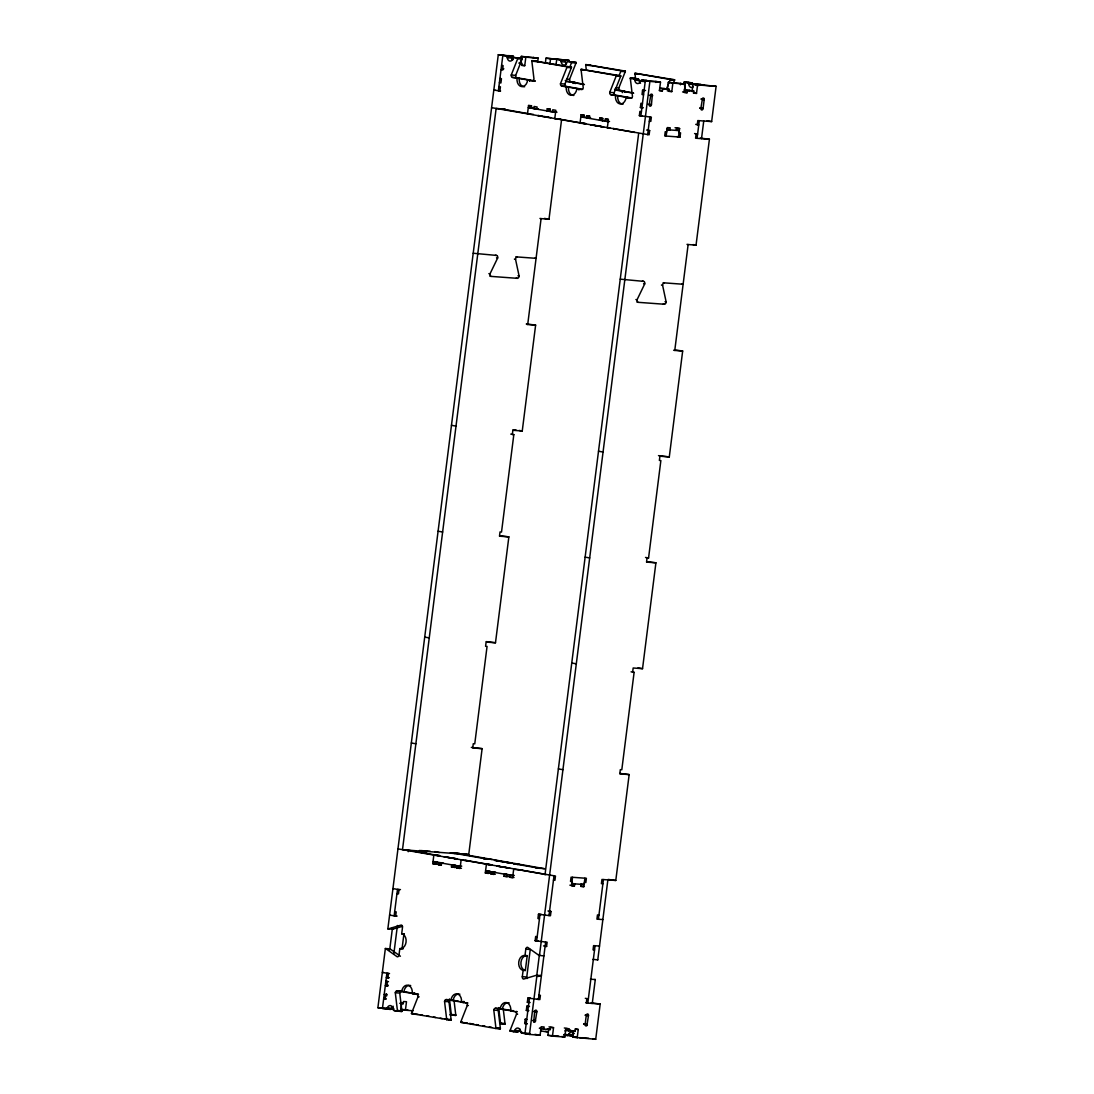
<?xml version="1.0" encoding="UTF-8"?>
<svg xmlns="http://www.w3.org/2000/svg" width="1094" height="1094" viewBox="0 0 1094 1094"><rect width="100%" height="100%" fill="white"/><g stroke="black" fill="none" stroke-linecap="round" stroke-linejoin="round"><path stroke-width="1.5" d="M585.099 1024.668L585.399 1025.611A1.832 1.272 -80 0 0 586.876 1025.625L588.476 1015.615A1.6 1.108 -80 0 0 587.574 1013.947A1.6 1.108 -80 0 0 586.261 1015.451L585.112 1024.531L583.69 1024.285M650.903 94.426L649.207 104.532A1.6 1.108 -80 0 0 650.123 106.2A1.6 1.108 -80 0 0 651.436 104.696L652.366 94.631A1.832 1.272 -80 0 0 650.903 94.453M386.538 993.79L386.702 995.896M533.763 1021.796A1.832 1.272 -80 0 0 535.226 1021.823L536.826 1011.813A1.6 1.108 -80 0 0 535.923 1010.145A1.6 1.108 -80 0 0 534.61 1011.649L533.749 1021.823M652.571 95.602L650.301 95.205M704.221 99.404L704.085 98.528A1.832 1.272 -80 0 0 702.553 98.241L700.857 108.32A1.6 1.108 -80 0 0 701.774 109.988A1.6 1.108 -80 0 0 703.086 108.484L704.221 99.404L701.664 98.952M393.279 1006.248A4.28 3.077 -85.8 0 0 391.693 1008.244A2.133 1.532 -85.8 0 1 390.079 1009.406L377.895 1007.711L385.361 948.525L389.82 948.854A2.133 1.532 -85.8 0 1 390.243 949.018L400.418 956.224M402.455 926.317L392.746 929.175L387.85 928.861L498.29 54.7L513.455 56.286L513.059 59.459M389.669 949.961L392.445 928.054M385.635 998.781L383.679 998.631L385.197 998.904L385.731 994.665L386.852 994.747M387.85 984.874A1.6 1.108 -80 0 0 387.563 985.735L385.334 985.571L386.852 985.844L387.385 981.605L388.493 981.687M388.862 977.639L386.36 977.448L387.878 977.721L388.411 973.482L382.353 972.416L383.461 972.498M386.961 1008.217L390.079 1009.406M393.799 954.132L397.423 925.483M388.589 1007.971L383.201 1008.107M408.24 851.706L408.431 850.12M508.778 56.546L508.915 55.479M387.85 928.861A2.133 1.532 -85.8 0 0 388.302 928.847L401.252 925.032A2.133 1.532 -85.8 0 1 402.496 927.425L401.689 933.77A7.48 5.374 -85.8 0 1 406.065 942.125A7.48 5.374 -85.8 0 1 399.816 948.594L399.023 954.953A2.133 1.532 -85.8 0 1 397.231 956.799L385.785 948.689A2.133 1.532 -85.8 0 0 385.361 948.525M389.737 1009.051L393.061 1009.297L393.266 1007.711M399.816 948.594L402.045 948.758L403.918 933.934L401.689 933.77M400.937 1008.873L401.744 1002.514M520.334 63.794L520.73 60.621M521.004 58.502L521.264 56.382L538.166 58.091L537.701 61.797M400.048 1003.389L403.262 1003.636L403.522 1001.516L406.489 1001.735L405.423 1010.2L400.869 1009.406L407.83 1009.912M518.829 63.083L522.043 63.329L521.783 65.449L524.751 65.667L525.817 57.189L538.166 58.091M533.489 58.351L533.626 57.298M440.239 864.534L432.759 863.672L433.839 855.207L439.761 855.631L435.248 854.988M531.506 105.721L528.539 105.503L527.472 113.967L533.407 114.405M435.795 864.205L436.068 862.086M441.62 863.07L441.347 865.19L438.325 864.657L438.585 862.537L443.043 862.865M536.867 109.126L537.127 107.007L534.104 106.474L533.831 108.593L538.275 108.921L531.301 108.156L531.575 106.036L528.539 105.503M545.373 62.973L545.974 58.201L569.058 60.361L545.974 58.201M549.926 63.767L550.528 59.008M458.947 867.829L451.466 866.968L451.726 864.848L455.706 865.258M550.2 109.017L547.246 108.798L546.973 110.918L550.802 111.301M454.489 867.501L454.762 865.381M556.08 64.396L556.709 59.459L564.354 60.348A2.133 1.532 -85.8 0 1 565.598 62.016A4.28 3.077 -85.8 0 0 566.227 63.931M468.601 860.869L470.078 860.978L461.121 860.007L460.054 868.486L457.018 867.952L457.292 865.833L461.736 866.161M510.789 434.099L513.824 434.633L501.517 532.053L500.026 531.944L499.493 536.183L508.86 536.867L495.486 642.766L486.119 642.069L485.586 646.308L487.062 646.417L474.755 743.838L473.278 743.729L472.745 747.968L482.112 748.652L468.738 854.537L424.021 851.255M526.57 324.316L527.705 324.508L541.092 218.622L548.997 219.197L561.537 119.93M513.824 434.633L512.334 434.537L512.867 430.298L522.248 430.981L535.622 325.096L526.323 323.947M488.621 871.357L488.348 873.477L485.312 872.93L486.392 864.465L492.314 864.903L487.801 864.26M584.059 114.979L581.092 114.761L580.025 123.239L585.96 123.663L581.447 123.02M583.854 117.414L584.128 115.294L581.092 114.761M494.173 872.328L493.9 874.448L490.878 873.915L491.138 871.795L495.596 872.123M589.625 115.964L586.658 115.745L586.384 117.865L590.828 118.193M589.42 118.398L589.68 116.279L586.658 115.745M507.315 874.653L507.042 876.773L504.019 876.226L504.279 874.12L508.122 874.503M602.753 118.275L599.799 118.056L599.526 120.176L603.355 120.559M602.562 120.709L602.821 118.59L599.799 118.056M521.154 870.14L522.631 870.25L513.674 869.279L512.607 877.744L509.572 877.21L509.845 875.091L514.289 875.419M608.319 119.26L605.351 119.041L605.078 121.16L609.536 121.489M502.584 1009.024L500.026 1008.572A2.133 1.532 -85.8 0 0 498.235 1010.432L500.355 1028.223A2.133 1.532 -85.8 0 1 500.341 1028.839L495.897 1028.51A2.133 1.532 -85.8 0 0 495.91 1027.895L493.791 1010.104A2.133 1.532 -85.8 0 1 495.568 1008.258L500.122 1009.051A7.48 5.374 -85.8 0 1 506.358 1002.569A7.48 5.374 -85.8 0 1 510.734 1010.924L515.288 1011.731A2.133 1.532 -85.8 0 1 516.532 1014.111L510.105 1030.398A2.133 1.532 -85.8 0 0 509.968 1030.999L513.168 1031.56A2.133 1.532 -85.8 0 0 514.768 1030.398A4.28 3.077 -85.8 0 1 517.982 1028.073A4.28 3.077 -85.8 0 1 520.484 1031.41A2.133 1.532 -85.8 0 0 521.742 1033.064L529.482 1034.432L536.963 975.246A2.133 1.532 -85.8 0 0 536.525 975.26L523.561 979.075A2.133 1.532 -85.8 0 1 522.317 976.682L523.123 970.337A7.48 5.374 -85.8 0 1 518.747 961.982A7.48 5.374 -85.8 0 1 524.997 955.513L525.79 949.154A2.133 1.532 -85.8 0 1 527.582 947.308L539.027 955.418A2.133 1.532 -85.8 0 0 539.451 955.582L649.877 81.421L660.502 82.2L659.436 90.679L662.403 90.898L662.663 88.778L669.09 89.243L668.831 91.363L671.798 91.581L672.865 83.117L685.213 84.019L684.147 92.484L687.114 92.703L687.388 90.583L693.801 91.062L693.541 93.181L696.509 93.4L697.575 84.922L716.105 86.289L711.647 121.584L697.808 120.572L697.275 124.798L698.765 124.907L695.729 124.374M523.123 970.337L525.339 970.501L527.212 955.664L524.997 955.513M527.021 978.583A2.133 1.532 -85.8 0 1 526.761 977.01L530.248 949.483L525.79 949.154M527.294 1023.834L524.669 1023.478L525.202 1019.252L526.87 1019.376M527.841 1010.692L526.323 1010.418L526.857 1006.193L529.086 1006.357M528.867 1002.569L527.349 1002.309L527.882 998.07L530.111 998.234M545.099 946.337L546.59 946.447L547.123 942.221L535.13 940.717L535.663 936.478L537.181 936.737M541.434 914.461L538.467 914.242L537.933 918.481L539.451 918.741M649.33 121.284L650.821 121.393L651.354 117.154L639.361 115.649L639.894 111.41L641.412 111.684M641.904 107.8L640.387 107.527L640.92 103.301L642.438 103.561M645.528 90.46L642.561 90.241L642.028 94.467L643.545 94.74M536.648 940.977L539.985 914.502M545.003 874.803L638.636 133.564M529.469 1033.338L524.518 1033.269M536.716 975.889L539.492 953.968M545.632 942.112L538.398 999.465L537.25 999.26M548.983 915.637L554.002 875.925M647.634 134.699L649.863 117.044M547.971 910.974L551.007 911.507L550.46 915.746L538.467 914.242M646.622 130.036L649.658 130.569L649.125 134.808L491.589 107.65M655.826 82.46L655.962 81.407L660.502 82.2M529.482 1034.432L540.108 1035.211L541.188 1026.746L544.142 1026.965L543.882 1029.085L539.328 1028.278M664.468 89.106L669.09 89.243M565.557 1030.357L568.593 1030.89L568.866 1028.784L565.899 1028.565L564.832 1037.03L552.47 1036.127L547.916 1035.321L548.723 1028.962M667.449 89.188L668.311 82.31L685.213 84.019M543.882 1029.085L550.309 1029.55L550.569 1027.43L553.537 1027.649L552.47 1036.127M572.531 877.292L571.478 885.757L574.446 885.976L574.706 883.856L571.67 883.323M666.178 136.053L667.258 127.588L670.225 127.807L669.952 129.926L666.916 129.393M680.468 84.799L680.673 83.212M581.133 884.335L580.873 886.455L583.827 886.673L584.893 878.195M676.379 130.391L676.653 128.272L679.606 128.49L678.526 136.969M666.725 131.827L665.234 131.718L664.701 135.943L680.03 137.078L680.564 132.839L679.073 132.73M565.256 1030.179L570.535 1030.042M689.124 91.322L689.261 90.255L693.801 91.062M591.307 1002.883L600.182 1004.005L595.71 1039.3L572.641 1037.139L573.365 1031.314M692.092 91.54L693.022 84.129L716.105 86.289M568.593 1030.89L575.02 1031.369L575.28 1029.249L578.247 1029.468L577.181 1037.932M595.068 945.736L587.82 1003.102L585.919 1002.76M598.404 919.261L603.423 879.562M697.069 138.323L699.298 120.682M590.842 979.198A2.133 1.532 -85.8 0 0 590.391 979.212L595.286 979.527L592.264 1003.417L591.129 1003.225M593.317 959.534A2.133 1.532 -85.8 0 1 592.893 959.37L597.775 959.862L607.867 879.877M631.088 671.812L634.11 672.345L621.802 769.766L620.325 769.656L619.792 773.882L629.159 774.579L615.785 880.465L601.946 879.453L601.413 883.678L602.89 883.788M634.11 672.345L632.633 672.236L633.166 667.996L642.534 668.68L655.908 562.795L646.54 562.111L647.074 557.872L648.564 557.981L660.872 460.56L659.381 460.451L659.928 456.212L669.296 456.909L682.67 351.01L674.957 349.984M673.617 350.23L674.766 350.436L688.14 244.536L696.044 245.124L709.418 139.239L700.256 138.09M701.514 138.651L703.743 121.01M503.308 69.524L503.76 68.594M529.674 81.312A7.48 5.374 -85.8 0 0 529.865 80.245L512.484 77.414A2.133 1.532 -85.8 0 1 511.24 75.021L517.667 58.734A2.133 1.532 -85.8 0 0 517.804 58.146L522.248 58.461A2.133 1.532 -85.8 0 1 522.111 59.062L515.684 75.349A2.133 1.532 -85.8 0 0 516.929 77.742L535.007 80.915M578.917 89.995A7.48 5.374 -85.8 0 0 579.109 88.929L561.728 86.084A2.133 1.532 -85.8 0 1 560.484 83.705L566.911 67.418A2.133 1.532 -85.8 0 0 567.048 66.816L571.492 67.144A2.133 1.532 -85.8 0 1 571.355 67.746L564.928 84.033A2.133 1.532 -85.8 0 0 566.172 86.412L582.596 89.311M569.783 67.131L571.533 62.686A2.133 1.532 -85.8 0 0 571.67 62.098L576.128 62.426A2.133 1.532 -85.8 0 1 575.991 63.014L569.564 79.315A2.133 1.532 -85.8 0 0 570.808 81.694L575.362 82.501A7.48 5.374 -85.8 0 0 575.28 83.582M628.271 98.145A7.48 5.374 -85.8 0 0 628.353 97.612L610.972 94.768A2.133 1.532 -85.8 0 1 609.727 92.388L616.154 76.101A2.133 1.532 -85.8 0 0 616.291 75.5L620.736 75.828A2.133 1.532 -85.8 0 1 620.599 76.416L614.172 92.716A2.133 1.532 -85.8 0 0 615.416 95.096L631.84 97.995M619.026 75.814L620.777 71.37A2.133 1.532 -85.8 0 0 620.913 70.782L625.371 71.11A2.133 1.532 -85.8 0 1 625.221 71.698L618.807 87.985A2.133 1.532 -85.8 0 0 620.052 90.378L624.606 91.171A7.48 5.374 -85.8 0 0 624.524 92.265M666.519 88.942L670.02 80.053A2.133 1.532 -85.8 0 0 670.157 79.452L674.615 79.78A2.133 1.532 -85.8 0 1 674.465 80.382L673.302 83.335M452.478 1000.203L450.783 999.902A2.133 1.532 -85.8 0 0 448.991 1001.748L451.111 1019.54A2.133 1.532 -85.8 0 1 451.097 1020.155L411.481 1013.632A2.133 1.532 -85.8 0 1 411.618 1013.044L418.045 996.743A2.133 1.532 -85.8 0 0 416.8 994.364L412.247 993.557A7.48 5.374 -85.8 0 0 407.884 985.215A7.48 5.374 -85.8 0 0 401.635 991.697L397.081 990.89A2.133 1.532 -85.8 0 0 395.303 992.737L397.423 1010.541A2.133 1.532 -85.8 0 1 397.409 1011.157L401.854 1011.485A2.133 1.532 -85.8 0 0 401.867 1010.87L399.748 993.065A2.133 1.532 -85.8 0 1 401.539 991.219L402.1 991.314M495.897 1028.51L460.724 1022.316A2.133 1.532 -85.8 0 1 460.861 1021.714L467.288 1005.427A2.133 1.532 -85.8 0 0 466.044 1003.048L461.49 1002.241A7.48 5.374 -85.8 0 0 457.128 993.899A7.48 5.374 -85.8 0 0 450.878 1000.367L446.325 999.574A2.133 1.532 -85.8 0 0 444.547 1001.42L446.667 1019.211A2.133 1.532 -85.8 0 1 446.653 1019.827M565.188 1031.3L565.584 1030.288M534.939 258.129L536.074 258.334L517.312 256.953A2.133 1.477 -80 0 0 515.534 259.305L519.089 275.962A2.133 1.477 -80 0 1 517.312 278.327L491.151 276.399A2.133 1.477 -80 0 1 490.003 273.828L497.661 257.993A2.133 1.477 -80 0 0 496.512 255.422L495.377 255.23M681.986 284.057L683.121 284.249L664.359 282.867A2.133 1.477 -80 0 0 662.581 285.233L666.137 301.889A2.133 1.477 -80 0 1 664.359 304.241L638.212 302.327A2.133 1.477 -80 0 1 637.05 299.756L644.708 283.92A2.133 1.477 -80 0 0 643.559 281.349L642.424 281.144M537.728 976.532L540.969 975.588A2.133 1.532 -85.8 0 1 541.407 975.574L536.525 975.26M444.205 856.752L457.442 858.927L444.178 856.766M513.455 56.286L502.83 55.507L498.372 90.802L500.601 90.966M498.29 54.7L510.474 56.396A2.133 1.532 -85.8 0 1 511.732 58.05A4.28 3.077 -85.8 0 0 512.498 60.197M506.03 56.067A2.133 1.532 -85.8 0 1 507.274 57.736A4.28 3.077 -85.8 0 0 509.777 61.059A4.28 3.077 -85.8 0 0 512.99 58.734A2.133 1.532 -85.8 0 1 514.604 57.572L522.248 58.461M559.909 60.02A2.133 1.532 -85.8 0 1 561.154 61.688A4.28 3.077 -85.8 0 0 563.656 65.011A4.28 3.077 -85.8 0 0 566.87 62.7A2.133 1.532 -85.8 0 1 568.483 61.537L576.128 62.426M507.274 57.736L511.732 58.05M561.154 61.688L565.598 62.016M517.667 58.734L522.111 59.062M571.533 62.686L575.991 63.014M517.038 78.207A7.48 5.374 -85.8 0 0 521.4 86.563A7.48 5.374 -85.8 0 0 527.65 80.081L532.19 80.888A2.133 1.532 -85.8 0 0 533.981 79.028L531.862 61.237A2.133 1.532 -85.8 0 1 531.875 60.621L571.492 67.144M586.316 70.043L585.741 65.189A2.133 1.532 -85.8 0 1 585.755 64.573L625.371 71.11M531.862 61.237L536.306 61.565A2.133 1.532 -85.8 0 1 536.32 60.949M585.741 65.189L590.186 65.517A2.133 1.532 -85.8 0 1 590.199 64.902M566.911 67.418L571.355 67.746M620.777 71.37L625.221 71.698M566.282 86.891A7.48 5.374 -85.8 0 0 570.644 95.246A7.48 5.374 -85.8 0 0 576.894 88.764L581.434 89.558A2.133 1.532 -85.8 0 0 583.225 87.711L581.105 69.92A2.133 1.532 -85.8 0 1 581.119 69.305L620.736 75.828M635.559 78.727L634.985 73.872A2.133 1.532 -85.8 0 1 634.999 73.257L674.615 79.78M581.105 69.92L585.55 70.248A2.133 1.532 -85.8 0 1 585.563 69.633M634.985 73.872L639.429 74.201A2.133 1.532 -85.8 0 1 639.443 73.585M616.154 76.101L620.599 76.416M670.02 80.053L674.465 80.382M615.525 95.575A7.48 5.374 -85.8 0 0 619.888 103.916A7.48 5.374 -85.8 0 0 626.137 97.448L630.677 98.241A2.133 1.532 -85.8 0 0 632.469 96.395L630.349 78.604A2.133 1.532 -85.8 0 1 630.363 77.989L638.007 78.877A2.133 1.532 -85.8 0 1 639.252 80.532A4.28 3.077 -85.8 0 0 640.537 83.24M684.242 81.941L691.887 82.829A2.133 1.532 -85.8 0 1 693.131 84.498L688.687 84.17A2.133 1.532 -85.8 0 0 687.429 82.501L684.242 81.941A2.133 1.532 -85.8 0 0 684.229 82.556L685.377 92.265M630.363 77.989L638.007 78.877M687.429 82.501L691.887 82.829M630.349 78.604L634.793 78.932A2.133 1.532 -85.8 0 1 634.807 78.303M684.229 82.556L688.673 82.884A2.133 1.532 -85.8 0 1 688.687 82.269M633.563 78.549A2.133 1.532 -85.8 0 1 634.807 80.204A4.28 3.077 -85.8 0 0 637.31 83.541A4.28 3.077 -85.8 0 0 640.523 81.216A2.133 1.532 -85.8 0 1 642.137 80.053L649.781 80.942M694.608 84.758A2.133 1.532 -85.8 0 1 696.003 84.019L703.661 84.908M655.962 81.407L645.337 80.614L640.879 115.923L641.987 116.005M634.807 80.204L639.252 80.532M640.523 81.216L644.981 81.544A2.133 1.532 -85.8 0 1 646.581 80.382M695.88 85.277L698.847 85.496A2.133 1.532 -85.8 0 1 700.461 84.347M511.24 75.021L515.684 75.349M566.596 79.096L569.564 79.315M512.484 77.414L516.929 77.742M565.283 80.395A2.133 1.532 -85.8 0 0 566.364 81.366L570.808 81.694M659.723 88.094L664.55 88.45M684.434 89.899L689.261 90.255M573.051 83.417A7.48 5.374 -85.8 0 1 573.133 82.337L575.362 82.501M527.65 80.081L529.865 80.245M532.19 80.888L535.157 81.106M560.484 83.705L564.928 84.033M615.84 87.766L618.807 87.985M561.728 86.084L566.172 86.412M614.568 89.161A2.133 1.532 -85.8 0 0 615.607 90.05L620.052 90.378M622.295 92.648A7.48 5.374 -85.8 0 1 622.377 91.007L624.606 91.171M576.894 88.764L579.109 88.929M609.727 92.388L614.172 92.716M650.315 95.711L652.544 95.862M701.965 99.499L704.194 99.663L700.871 99.034M610.972 94.768L615.416 95.096M626.137 97.448L628.353 97.612M494.939 90.077L493.818 89.995L499.89 91.062L500.423 86.836L498.905 86.563M640.387 107.527L643.354 107.745M529.687 107.403L531.178 107.513M639.361 115.649L642.328 115.868M532.723 107.937L528.279 107.622L555.561 112.422M554.453 111.779L550.008 111.451L550.268 109.332L547.246 108.798M556.983 112.217L552.525 111.889L552.798 109.769L555.834 110.303L554.754 118.781L560.689 119.219M499.11 108.662L496.143 108.443L402.496 849.682L427.002 851.638L419.467 850.462M502.146 108.894L505.264 109.113M585.276 117.208L580.832 116.88L608.114 121.694M528.894 113.762L530.371 113.872M540.504 115.814L537.892 115.567L541.776 116.032M666.615 129.201L669.022 129.379M666.971 129.707L679.333 130.61L676.297 130.077M601.057 126.713L603.642 126.959L590.445 124.825L592.415 124.976M648.168 130.459L649.658 130.569M610.274 128.258L607.307 128.039L608.387 119.574L605.351 119.041M614.787 128.901L616.278 129.01L613.242 128.477M709.418 139.239L695.579 138.213L696.112 133.974L697.603 134.083L694.567 133.55M496.512 255.422L473.196 253.247M643.559 281.349L620.243 279.161M527.705 324.508L535.622 325.096M674.766 350.436L682.67 351.01M513.004 429.833L516.136 430.065M658.492 455.637L669.296 456.909M499.63 535.732L508.86 536.867M646.677 561.646L655.908 562.795M486.256 641.617L495.486 642.766M471.323 747.393L482.112 748.652M619.929 773.431L629.159 774.579M420.944 850.571L430.202 851.241M459.576 853.402L450.345 852.732L454.899 853.525M484.669 858.626L483.192 858.516L492.15 859.487M444.643 856.875L446.872 857.04M496.293 860.677C540.026 867.857 478.557 857.887 498.522 860.841M454.748 858.667L456.977 858.817M506.399 862.455L508.628 862.619M519.445 864.301L513.51 863.863L518.023 864.506M537.222 867.884L535.745 867.774L544.703 868.745L456.28 853.156M437.477 861.881L433.033 861.552L460.314 866.366M497.196 866.147L509.804 868.144L496.758 866.051L499.425 866.311M507.301 867.925L509.531 868.089M432.759 863.672L435.727 863.891M438.325 864.657L441.292 864.875M451.466 866.968L454.42 867.186M457.018 867.952L461.463 868.28M608.155 879.439L615.785 880.465M490.03 871.152L485.586 870.824L512.867 875.624M485.312 872.93L489.77 873.258M490.878 873.915L495.322 874.243M504.019 876.226L508.464 876.554M553.468 880.164L554.945 880.273L555.478 876.034L397.956 848.876M572.012 881.518L570.521 881.422L571.068 877.183L586.384 878.304L585.851 882.543L584.36 882.434M509.572 877.21L514.016 877.538M571.738 883.637L584.087 884.554L581.051 884.02M400.459 889.6L397.491 889.381L394.141 915.856L397.108 916.075M549.516 911.398L551.007 911.507M598.951 915.035L597.461 914.926L596.927 919.151L602.862 919.589M535.13 940.717L538.098 940.936M599.512 946.064L593.577 945.626L593.044 949.865L594.534 949.975M539.027 955.418L543.896 955.91A2.133 1.532 -85.8 0 1 543.472 955.746M385.785 948.689L390.243 949.018M522.317 976.682L526.761 977.01M389.519 973.564L386.893 973.222L382.435 1008.518L389.081 1008.996M387.878 977.721L388.985 977.804M387.823 981.482L385.867 981.332L387.385 981.605M538.932 995.225L540.409 995.335L539.875 999.574L527.882 998.07M386.852 985.844L387.96 985.926M530.508 998.412L529.4 998.343L524.942 1033.639L530.248 1034.021M600.182 1004.005L586.343 1002.993L586.876 998.754L588.353 998.863L585.317 998.33M397.081 990.89L401.539 991.219M401.635 991.697L414.476 993.721A7.48 5.374 -85.8 0 0 414.558 992.641M412.247 993.557L414.476 993.721M395.303 992.737L399.748 993.065M527.349 1002.309L530.125 1002.514M416.8 994.364L418.469 994.487M386.442 994.555L384.226 994.391L386.414 994.815M418.045 996.743L419.152 996.825M446.325 999.574L450.783 999.902M450.878 1000.367L463.719 1002.405A7.48 5.374 -85.8 0 0 463.801 1001.311M529.482 1006.535L526.857 1006.193M461.49 1002.241L463.719 1002.405M444.547 1001.42L448.991 1001.748M466.044 1003.048L467.712 1003.171M385.197 998.904L386.319 998.986M467.288 1005.427L468.396 1005.509M495.568 1008.258L500.026 1008.572M526.323 1010.418L528.826 1010.61M500.122 1009.051L512.963 1011.088A7.48 5.374 -85.8 0 0 513.018 1010.541M510.734 1010.924L512.963 1011.088M493.791 1010.104L498.235 1010.432M515.288 1011.731L516.956 1011.854M516.532 1014.111L517.64 1014.193M385.635 1009.078A2.133 1.532 -85.8 0 0 387.249 1007.916L391.693 1008.244M377.895 1007.711L381.204 1007.957M387.249 1007.916A4.28 3.077 -85.8 0 1 390.462 1005.605A4.28 3.077 -85.8 0 1 392.965 1008.928L394.072 1009.01M405.423 1010.2L413.149 1010.774M397.423 1010.541L401.867 1010.87M449.443 998.918L451.289 1014.494L455.747 1014.822A2.133 1.532 -85.8 0 1 455.733 1015.437L450.085 1014.904M392.965 1008.928A2.133 1.532 -85.8 0 0 394.209 1010.596L401.854 1011.485M450.304 1014.712L455.733 1015.437M411.618 1013.044L412.739 1013.126M411.481 1013.632L418.127 1014.343M524.669 1023.478L526.898 1023.642M446.667 1019.211L451.111 1019.54M500.532 1023.177L504.99 1023.505A2.133 1.532 -85.8 0 1 504.977 1024.121L500.532 1023.793A2.133 1.532 -85.8 0 0 500.532 1023.177L498.686 1007.601M460.861 1021.714L461.983 1021.796M460.724 1022.316L467.37 1023.027M539.739 1028.305L543.349 1028.579M495.91 1027.895L500.355 1028.223M514.768 1030.398L519.226 1030.726A4.28 3.077 -85.8 0 1 520.17 1029.235M564.039 1034.992L567.034 1035.512A2.133 1.532 -85.8 0 0 568.648 1034.35L573.092 1034.678A4.28 3.077 -85.8 0 1 573.844 1033.406M510.105 1030.398L511.5 1030.507M564.258 1034.377L567.321 1034.596M520.484 1031.41L521.606 1031.492M509.968 1030.999L517.612 1031.888A2.133 1.532 -85.8 0 0 519.226 1030.726M563.848 1034.951L567.184 1035.197M513.168 1031.56L517.612 1031.888M567.034 1035.512L571.492 1035.84A2.133 1.532 -85.8 0 0 573.092 1034.678M521.742 1033.064L523.411 1033.187M574.883 1036.592A2.133 1.532 -85.8 0 0 575.622 1037.03L575.895 1037.044M534.898 1034.363L540.108 1035.211M547.916 1035.321L549.462 1035.43M550.241 1035.498L558.733 1036.114M572.641 1037.139L576.114 1037.386M579.588 1037.645L588.846 1038.329M549.694 117.619L550.802 117.632M548.504 117.441L538.289 115.649M549.202 111.082L547.301 110.74M561.154 59.787L564.354 60.348M568.483 61.537L571.67 62.098M585.755 64.573L620.913 70.782M634.999 73.257L670.157 79.452M696.003 84.019L699.203 84.58M693.022 84.129L697.575 84.922M521.264 56.382L525.817 57.189M668.311 82.31L672.865 83.117M507.274 55.835L510.474 56.396M514.604 57.572L517.804 58.146M531.875 60.621L567.048 66.816M581.119 69.305L616.291 75.5M642.137 80.053L649.877 81.421M684.352 90.05L687.388 90.583M693.473 92.867L696.509 93.4M682.56 91.91L687.114 92.703M659.641 88.245L662.663 88.778M521.715 65.12L524.751 65.667M667.244 90.775L671.798 91.581M659.367 90.364L662.403 90.898M501.585 65.38L503.103 65.654L502.57 69.893L501.052 69.619M642.561 90.241L644.079 90.501M502.173 69.319L503.021 69.469M649.221 95.246L650.356 95.438M573.133 82.337L583.745 84.197M622.377 91.007L632.988 92.881M566.364 81.366L584.428 84.553M615.607 90.05L633.672 93.236M700.051 107.95L703.086 108.484L699.722 108.128M650.287 104.491L651.436 104.696L648.072 104.327M499.931 78.44L501.449 78.713L500.915 82.953L499.397 82.679M707.107 120.778L711.647 121.584M675.066 127.697L679.606 128.49M547.629 110.576L549.53 110.904M600.483 120.121L601.755 120.34M676.995 136.545L680.03 137.078M500.587 108.771L530.289 114.008M544.306 116.484L549.174 117.331M559.212 119.109L584.469 123.554M594.329 125.29L598.117 125.96M600.278 126.343L603.177 126.849M613.392 128.654L634.766 132.429M544.443 218.403L548.997 219.197M693.008 244.591L696.044 245.124M539.957 218.417L541.092 218.622M687.005 244.345L688.14 244.536M515.889 256.707L517.312 256.953M663.224 282.676L664.359 282.867M514.399 259.114L515.534 259.305M661.446 285.028L662.581 285.233M496.526 257.801L497.661 257.993M643.573 283.715L644.708 283.92M517.954 275.77L519.089 275.962M665.002 301.684L666.137 301.889M516.177 278.122L517.312 278.327M663.224 304.05L664.359 304.241M488.868 273.637L490.003 273.828M635.915 299.551L637.05 299.756M490.016 276.208L491.151 276.399M637.064 302.122L638.212 302.327M519.212 430.448L522.248 430.981M451.466 425.32L456.034 426.113M598.514 451.234L603.081 452.041M645.528 557.448L648.564 557.981M438.092 531.205L442.66 532.012M585.14 557.133L589.707 557.926M637.993 667.887L642.534 668.68M424.704 637.091L429.286 637.898M571.752 663.019L576.333 663.826M411.33 742.99L415.898 743.797M558.378 768.904L562.945 769.711M464.184 853.744L468.738 854.537M451.836 852.828L487.705 859.159M515 863.973L540.258 868.417M434.783 851.583L439.364 852.541M405.669 849.778L438.284 855.522M465.565 860.335L490.837 864.793M518.118 869.607L546.125 874.544M580.805 886.126L583.827 886.673M569.892 885.183L574.446 885.976M452.684 864.793L453.955 865.012M505.237 874.051L506.508 874.284M392.937 888.588L399.009 889.654L398.462 893.894L396.958 893.62M394.674 911.63L396.192 911.89L395.659 916.129L389.601 915.063M543.554 945.913L546.59 946.447M585.454 1015.082L588.476 1015.615L585.126 1015.246M534.556 1011.417L536.826 1011.813L533.475 1011.458M386.428 985.53L387.563 985.735M404.383 991.725L409.402 992.6M410.729 992.832L415.364 993.653M416.691 993.885L418.4 994.186M453.901 1000.449L458.646 1001.284M459.972 1001.516L464.608 1002.336M466.509 1002.665L467.644 1002.87M503.719 1009.229L509.216 1010.2M509.872 1010.309L513.852 1011.02M516.04 1011.403L516.888 1011.553M584.333 1023.902L587.369 1024.435L583.622 1024.011M584.77 1024.244L587.341 1024.695M533.448 1020.237L535.691 1020.907M525.202 1019.252L526.72 1019.512M532.327 1020.538L533.462 1020.743M575.225 1028.934L578.247 1029.468M564.313 1027.977L568.866 1028.784M548.997 1026.856L553.537 1027.649M570.466 1030.562L575.02 1031.369M400.226 1003.102L403.262 1003.636M547.274 1029.016L550.309 1029.55M592.688 1038.767L595.71 1039.3M500.573 1023.341L504.977 1024.121M545.427 1031.245L547.629 1031.642M569.085 1035.416L571.492 1035.84M581.858 1037.673L583.266 1037.919M540.983 1030.917L547.574 1032.08M561.796 1036.497L564.832 1037.03M390.038 1008.764L393.061 1009.297M420.328 1014.74L422.53 1015.123M426.92 1015.902L429.121 1016.285M433.511 1017.064L435.713 1017.447M440.103 1018.227L442.304 1018.61M444.506 1018.993L451.097 1020.155M469.572 1023.41L473.962 1024.189M476.163 1024.572L478.365 1024.969M482.755 1025.734L484.957 1026.131M489.346 1026.897L491.548 1027.293M495.951 1028.059L500.341 1028.839M394.209 1010.596L397.409 1011.157M503.267 1009.037L504.99 1023.505M454.024 1000.367L455.747 1014.822M398.654 1010.911A2.133 1.532 -85.8 0 1 397.751 1010.254M526.187 1033.392A2.133 1.532 -85.8 0 1 525.858 1033.283M502.351 1009.215A7.48 5.374 -85.8 0 1 509.161 1002.883M453.107 1000.531A7.48 5.374 -85.8 0 1 459.918 994.2M403.864 991.861A7.48 5.374 -85.8 0 1 410.674 985.53M392.746 929.175A2.133 1.532 -85.8 0 1 392.295 929.189M403.918 933.934A7.48 5.374 -85.8 0 1 404.301 934.03M403.221 948.785A7.48 5.374 -85.8 0 1 402.045 948.758M525.339 970.501A7.48 5.374 -85.8 0 1 520.976 962.146A7.48 5.374 -85.8 0 1 527.212 955.664M517.736 58.529A2.133 1.532 -85.8 0 1 519.048 57.9M623.101 104.135A7.48 5.374 -85.8 0 1 617.741 95.739M573.858 95.451A7.48 5.374 -85.8 0 1 568.497 87.055M524.614 86.768A7.48 5.374 -85.8 0 1 519.253 78.371M452.533 1014.876A2.133 1.532 -85.8 0 1 452.096 1014.699M451.289 1014.494A2.133 1.532 -85.8 0 1 451.289 1015.109M568.648 1034.35A4.28 3.077 -85.8 0 1 573.83 1033.611M594.835 979.54A2.133 1.532 -85.8 0 1 595.286 979.527M597.775 959.862A2.133 1.532 -85.8 0 1 597.351 959.698M571.383 62.878A2.133 1.532 -85.8 0 1 572.928 61.866M693.131 86.946A4.28 3.077 -85.8 0 1 688.687 84.17"/></g></svg>
